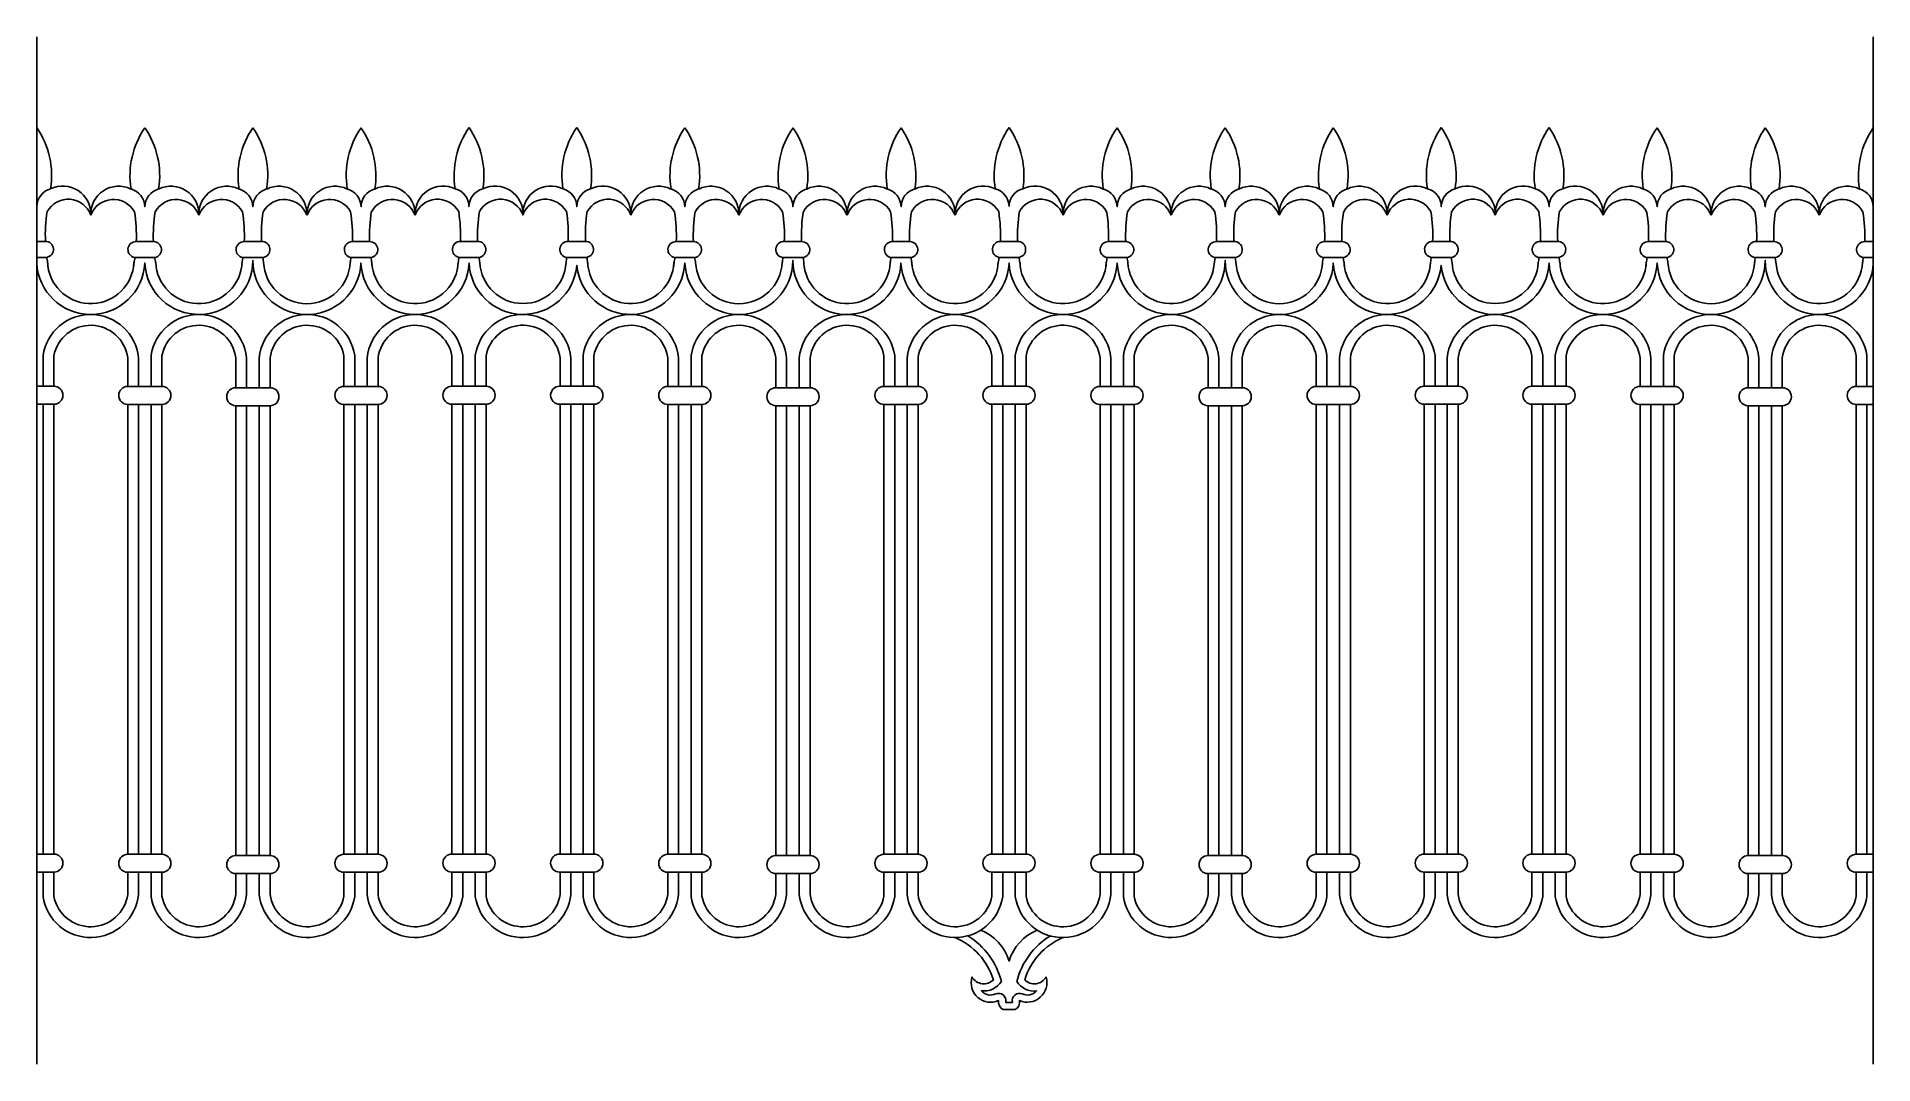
# Model space of a CAD drawing. Extents: x 208 to 2248, y 4638 to 5780.
import ezdxf

# ---------------------------------------------------------------- set-up
doc = ezdxf.new("R2010")
doc.units = 0
doc.header["$LTSCALE"] = 0.85
doc.header["$MEASUREMENT"] = 0
for name, color, linetype in [('3', 3, 'CONTINUOUS'), ('4', 4, 'CONTINUOUS'), ('7', 7, 'CONTINUOUS')]:
    doc.layers.add(name, color=color, linetype=linetype)

msp = doc.modelspace()

# ---------------------------------------------------------------- linework, layer by layer
at = {"layer": '3'}
for p, q in [((208.3, 4638), (208.3, 5779.8)), ((2247.8, 4638), (2247.8, 5779.8))]:
    msp.add_line(p, q, dxfattribs=at)
msp.add_lwpolyline([(1334, 4780.7, 0.196872), (1296.6, 4729.9, 0.281108), (1318.6, 4719.5, -0.32411), (1302.8, 4716.1, 0.612208), (1291.8, 4707, -0.061749), (1291.8, 4706.8), (1284.4, 4706.8, -0.096873), (1284.3, 4707.3, 0.601721), (1273.2, 4716.1, -0.328746), (1257.4, 4719.6, 0.282808), (1279.5, 4729.9, 0.196872), (1242.1, 4780.7)], format="xyb", dxfattribs=at)
at = {"layer": '4'}
for p, q in [((435.9, 5524.6), (435.9, 5524.6)), ((1060.5, 5524.6), (1060.5, 5524.6)), ((1515.6, 5524.6), (1515.6, 5524.6)), ((2140.2, 5524.6), (2140.2, 5524.6))]:
    msp.add_line(p, q, dxfattribs=at)
for points in [[(2247.8, 5527.5, -0.002825), (2247.8, 5528.2, -0.975488), (2127.8, 5531.2, -0.976025), (2007.8, 5528.2, -0.950387), (1887.7, 5528.2, -0.931603), (1767.9, 5525.7, -0.930474), (1648.1, 5528.2, -0.976025), (1528.1, 5531.2, -0.975488), (1408.1, 5528.2, -0.951862), (1288.1, 5528.2, -0.950387), (1168, 5528.2, -0.975488), (1048, 5531.2, -0.976025), (928, 5528.2, -0.930474), (808.1, 5525.7, -0.931603), (688.4, 5528.2, -0.950387), (568.3, 5528.2, -0.976025), (448.3, 5531.2, -0.975488), (328.3, 5528.2, -0.950387), (208.3, 5528.2)], [(315.9, 5524.6, 0.022284), (316.3, 5528.9, 0.022284)], [(580.8, 5524.6, -0.022284), (580.4, 5528.9, -0.022284)], [(915.6, 5524.6, 0.022284), (916, 5528.9, 0.022284)], [(1180.5, 5524.6, -0.022284), (1180.1, 5528.9, -0.022284)], [(1395.6, 5524.6, 0.022284), (1396, 5528.9, 0.022284)], [(1660.5, 5524.6, -0.022284), (1660.1, 5528.9, -0.022284)], [(1995.3, 5524.6, 0.022284), (1995.7, 5528.9, 0.022284)], [(321.3, 5391.2), (321.3, 5423.1, 0.88352), (215.3, 5425.5), (215.3, 5391.4)], [(441.3, 5389.8), (441.3, 5423.1, 0.88352), (335.3, 5425.5), (335.3, 5391.2)], [(455.4, 5389.8), (455.4, 5423.1, -0.88352), (561.4, 5425.5), (561.4, 5391.2)], [(575.3, 5391.2), (575.3, 5423.1, -0.88352), (681.3, 5425.5), (681.3, 5391.4)], [(801.4, 5391.4), (801.4, 5423.1, 0.88352), (695.3, 5425.5), (695.3, 5391.4)], [(921, 5391.2), (921, 5423.1, 0.88352), (815, 5425.5), (815, 5391.4)], [(1041, 5389.8), (1041, 5423.1, 0.88352), (935, 5425.5), (935, 5391.2)], [(1055.1, 5389.8), (1055.1, 5423.1, -0.88352), (1161.1, 5425.5), (1161.1, 5391.2)], [(1175, 5391.2), (1175, 5423.1, -0.88352), (1281, 5425.5), (1281, 5391.4)], [(1401.1, 5391.2), (1401.1, 5423.1, 0.88352), (1295, 5425.5), (1295, 5391.4)], [(1521, 5389.8), (1521, 5423.1, 0.88352), (1415, 5425.5), (1415, 5391.2)], [(1535.1, 5389.8), (1535.1, 5423.1, -0.88352), (1641.1, 5425.5), (1641.1, 5391.2)], [(1655.1, 5391.2), (1655.1, 5423.1, -0.88352), (1761.1, 5425.5), (1761.1, 5391.4)], [(1774.7, 5391.4), (1774.7, 5423.1, -0.88352), (1880.7, 5425.5), (1880.7, 5391.4)], [(2000.8, 5391.2), (2000.8, 5423.1, 0.88352), (1894.7, 5425.5), (1894.7, 5391.4)], [(2120.7, 5389.8), (2120.7, 5423.1, 0.88352), (2014.7, 5425.5), (2014.7, 5391.2)], [(2134.8, 5389.8), (2134.8, 5423.1, -0.88352), (2240.8, 5425.5), (2240.8, 5391.2)], [(208.3, 5371.4), (227.3, 5371.4, 1), (227.3, 5391.4)], [(347.3, 5391.2), (309.3, 5391.2, 1), (309.3, 5371.2), (347.3, 5371.2, 1), (347.3, 5391.2, 1)], [(467.3, 5389.8), (429.3, 5389.8, 1), (429.3, 5369.8), (467.3, 5369.8, 1), (467.3, 5389.8, 1)], [(549.4, 5391.2), (587.4, 5391.2, -1), (587.4, 5371.2), (549.4, 5371.2, -1), (549.4, 5391.2, -1)], [(669.3, 5391.4), (707.3, 5391.4, -1), (707.3, 5371.4), (669.3, 5371.4, -1), (669.3, 5391.4, -1)], [(827, 5391.4), (789, 5391.4, 1), (789, 5371.4), (827, 5371.4, 1), (827, 5391.4, 1)], [(827, 5391.4), (789, 5391.4, 1), (789, 5371.4), (827, 5371.4, 1), (827, 5391.4, 1)], [(947, 5391.2), (909, 5391.2, 1), (909, 5371.2), (947, 5371.2, 1), (947, 5391.2, 1)], [(1029.1, 5389.8), (1067.1, 5389.8, -1), (1067.1, 5369.8), (1029.1, 5369.8, -1), (1029.1, 5389.8, -1)], [(1149.1, 5391.2), (1187.1, 5391.2, -1), (1187.1, 5371.2), (1149.1, 5371.2, -1), (1149.1, 5391.2, -1)], [(1269, 5391.4), (1307, 5391.4, -1), (1307, 5371.4), (1269, 5371.4, -1), (1269, 5391.4, -1)], [(1427, 5391.2), (1389, 5391.2, 1), (1389, 5371.2), (1427, 5371.2, 1), (1427, 5391.2, 1)], [(1547, 5389.8), (1509, 5389.8, 1), (1509, 5369.8), (1547, 5369.8, 1), (1547, 5389.8, 1)], [(1629.1, 5391.2), (1667.1, 5391.2, -1), (1667.1, 5371.2), (1629.1, 5371.2, -1), (1629.1, 5391.2, -1)], [(1749.1, 5391.4), (1787.1, 5391.4, -1), (1787.1, 5371.4), (1749.1, 5371.4, -1), (1749.1, 5391.4, -1)], [(1749.1, 5391.4), (1787.1, 5391.4, -1), (1787.1, 5371.4), (1749.1, 5371.4, -1), (1749.1, 5391.4, -1)], [(1906.7, 5391.4), (1868.7, 5391.4, 1), (1868.7, 5371.4), (1906.7, 5371.4, 1), (1906.7, 5391.4, 1)], [(2026.7, 5391.2), (1988.7, 5391.2, 1), (1988.7, 5371.2), (2026.7, 5371.2, 1), (2026.7, 5391.2, 1)], [(2108.8, 5389.8), (2146.8, 5389.8, -1), (2146.8, 5369.8), (2108.8, 5369.8, -1), (2108.8, 5389.8, -1)], [(2247.8, 5371.2), (2228.8, 5371.2, -1), (2228.8, 5391.2)], [(208.3, 4851.5), (227.3, 4851.5, 1), (227.3, 4871.5)], [(347.3, 4871.3), (309.3, 4871.3, 1), (309.3, 4851.3), (347.3, 4851.3, 1), (347.3, 4871.3)], [(467.3, 4869.9), (429.3, 4869.9, 1), (429.3, 4849.9), (467.3, 4849.9, 1), (467.3, 4869.9)], [(549.4, 4871.3), (587.4, 4871.3, -1), (587.4, 4851.3), (549.4, 4851.3, -1), (549.4, 4871.3)], [(669.3, 4871.5), (707.3, 4871.5, -1), (707.3, 4851.5), (669.3, 4851.5, -1), (669.3, 4871.5)], [(827, 4871.5), (789, 4871.5, 1), (789, 4851.5), (827, 4851.5, 1), (827, 4871.5)], [(827, 4871.5), (789, 4871.5, 1), (789, 4851.5), (827, 4851.5, 1), (827, 4871.5)], [(947, 4871.3), (909, 4871.3, 1), (909, 4851.3), (947, 4851.3, 1), (947, 4871.3)], [(1029.1, 4869.9), (1067.1, 4869.9, -1), (1067.1, 4849.9), (1029.1, 4849.9, -1), (1029.1, 4869.9)], [(1149.1, 4871.3), (1187.1, 4871.3, -1), (1187.1, 4851.3), (1149.1, 4851.3, -1), (1149.1, 4871.3)], [(1269, 4871.5), (1307, 4871.5, -1), (1307, 4851.5), (1269, 4851.5, -1), (1269, 4871.5)], [(1427, 4871.3), (1389, 4871.3, 1), (1389, 4851.3), (1427, 4851.3, 1), (1427, 4871.3)], [(1547, 4869.9), (1509, 4869.9, 1), (1509, 4849.9), (1547, 4849.9, 1), (1547, 4869.9)], [(1629.1, 4871.3), (1667.1, 4871.3, -1), (1667.1, 4851.3), (1629.1, 4851.3, -1), (1629.1, 4871.3)], [(1749.1, 4871.5), (1787.1, 4871.5, -1), (1787.1, 4851.5), (1749.1, 4851.5, -1), (1749.1, 4871.5)], [(1749.1, 4871.5), (1787.1, 4871.5, -1), (1787.1, 4851.5), (1749.1, 4851.5, -1), (1749.1, 4871.5)], [(1906.7, 4871.5), (1868.7, 4871.5, 1), (1868.7, 4851.5), (1906.7, 4851.5, 1), (1906.7, 4871.5)], [(2026.7, 4871.3), (1988.7, 4871.3, 1), (1988.7, 4851.3), (2026.7, 4851.3, 1), (2026.7, 4871.3)], [(2108.8, 4869.9), (2146.8, 4869.9, -1), (2146.8, 4849.9), (2108.8, 4849.9, -1), (2108.8, 4869.9)], [(2247.8, 4851.3), (2228.8, 4851.3, -1), (2228.8, 4871.3)], [(215.3, 4851.5), (215.3, 4824.5, 0.88352), (321.3, 4826.8), (321.3, 4851.3)], [(335.3, 4851.3), (335.3, 4824.5, 0.88352), (441.3, 4826.8), (441.3, 4849.9)], [(561.4, 4851.3), (561.4, 4824.5, -0.88352), (455.4, 4826.8), (455.4, 4849.9)], [(681.3, 4851.5), (681.3, 4824.5, -0.88352), (575.3, 4826.8), (575.3, 4851.3)], [(695.3, 4851.5), (695.3, 4824.5, 0.88352), (801.4, 4826.8), (801.4, 4851.5)], [(815, 4851.5), (815, 4824.5, 0.88352), (921, 4826.8), (921, 4851.3)], [(935, 4851.3), (935, 4824.5, 0.88352), (1041, 4826.8), (1041, 4849.9)], [(1161.1, 4851.3), (1161.1, 4824.5, -0.88352), (1055.1, 4826.8), (1055.1, 4849.9)], [(1281, 4851.5), (1281, 4824.5, -0.88352), (1175, 4826.8), (1175, 4851.3)], [(1295, 4851.5), (1295, 4824.5, 0.88352), (1401.1, 4826.8), (1401.1, 4851.3)], [(1415, 4851.3), (1415, 4824.5, 0.88352), (1521, 4826.8), (1521, 4849.9)], [(1641.1, 4851.3), (1641.1, 4824.5, -0.88352), (1535.1, 4826.8), (1535.1, 4849.9)], [(1761.1, 4851.5), (1761.1, 4824.5, -0.88352), (1655.1, 4826.8), (1655.1, 4851.3)], [(1880.7, 4851.5), (1880.7, 4824.5, -0.88352), (1774.7, 4826.8), (1774.7, 4851.5)], [(1894.7, 4851.5), (1894.7, 4824.5, 0.88352), (2000.8, 4826.8), (2000.8, 4851.3)], [(2014.7, 4851.3), (2014.7, 4824.5, 0.88352), (2120.7, 4826.8), (2120.7, 4849.9)], [(2240.8, 4851.3), (2240.8, 4824.5, -0.88352), (2134.8, 4826.8), (2134.8, 4849.9)], [(1347.9, 4778.8, 0.221327), (1305.4, 4731.7, 0.481551), (1329.2, 4734.8, -0.635911), (1299.6, 4708.8, -0.348785), (1294.8, 4698.8), (1281.3, 4698.8, -0.327674), (1276.5, 4708.8, -0.641001), (1246.9, 4734.8, 0.481551), (1270.7, 4731.7, 0.221327), (1228.2, 4778.8)], [(1319.4, 4787.1, 0.223736), (1288, 4752.7, 0.223523), (1256.7, 4787.1, 0.223523)]]:
    msp.add_lwpolyline(points, format="xyb", dxfattribs=at)
for points in [[(227.3, 5391.4), (208.3, 5391.4)], [(2228.8, 5391.2), (2247.8, 5391.2)], [(215.3, 5371.4), (215.3, 4871.5)], [(321.3, 4871.3), (321.3, 5371.2)], [(335.3, 5371.2), (335.3, 4871.3)], [(441.3, 4869.9), (441.3, 5369.8)], [(455.4, 4869.9), (455.4, 5369.8)], [(561.4, 5371.2), (561.4, 4871.3)], [(575.3, 4871.3), (575.3, 5371.2)], [(681.3, 5371.4), (681.3, 4871.5)], [(695.3, 5371.4), (695.3, 4871.5)], [(801.4, 4871.5), (801.4, 5371.4)], [(815, 5371.4), (815, 4871.5)], [(921, 4871.3), (921, 5371.2)], [(935, 5371.2), (935, 4871.3)], [(1041, 4869.9), (1041, 5369.8)], [(1055.1, 4869.9), (1055.1, 5369.8)], [(1161.1, 5371.2), (1161.1, 4871.3)], [(1175, 4871.3), (1175, 5371.2)], [(1281, 5371.4), (1281, 4871.5)], [(1295, 5371.4), (1295, 4871.5)], [(1401.1, 4871.3), (1401.1, 5371.2)], [(1415, 5371.2), (1415, 4871.3)], [(1521, 4869.9), (1521, 5369.8)], [(1535.1, 4869.9), (1535.1, 5369.8)], [(1641.1, 5371.2), (1641.1, 4871.3)], [(1655.1, 4871.3), (1655.1, 5371.2)], [(1761.1, 5371.4), (1761.1, 4871.5)], [(1774.7, 4871.5), (1774.7, 5371.4)], [(1880.7, 5371.4), (1880.7, 4871.5)], [(1894.7, 5371.4), (1894.7, 4871.5)], [(2000.8, 4871.3), (2000.8, 5371.2)], [(2014.7, 5371.2), (2014.7, 4871.3)], [(2120.7, 4869.9), (2120.7, 5369.8)], [(2134.8, 4869.9), (2134.8, 5369.8)], [(2240.8, 5371.2), (2240.8, 4871.3)], [(227.3, 4871.5), (208.3, 4871.5)], [(2228.8, 4871.3), (2247.8, 4871.3)]]:
    msp.add_lwpolyline(points, dxfattribs=at)
for centre, radius, start, end in [((131.1, 5625.7), 93.7, 350.8551, 34.5569), ((405.5, 5625.5), 93.7, 145.4431, 189.1449), ((251.1, 5625.5), 93.7, 350.8551, 34.5569), ((525.5, 5625.5), 93.7, 145.4431, 189.1449), ((371.1, 5625.5), 93.7, 350.8551, 34.5569), ((645.6, 5625.5), 93.7, 145.4431, 189.1449), ((491.2, 5625.5), 93.7, 350.8551, 34.5569), ((765.5, 5625.7), 93.7, 145.4431, 189.1449), ((611.2, 5625.7), 93.7, 350.8551, 34.5569), ((885.2, 5625.7), 93.7, 145.4431, 189.1449), ((730.8, 5625.7), 93.7, 350.8551, 34.5569), ((1005.2, 5625.5), 93.7, 145.4431, 189.1449), ((850.8, 5625.5), 93.7, 350.8551, 34.5569), ((1125.3, 5625.5), 93.7, 145.4431, 189.1449), ((970.9, 5625.5), 93.7, 350.8551, 34.5569), ((1245.3, 5625.5), 93.7, 145.4431, 189.1449), ((1090.9, 5625.5), 93.7, 350.8551, 34.5569), ((1365.2, 5625.7), 93.7, 145.4431, 189.1449), ((1210.9, 5625.7), 93.7, 350.8551, 34.5569), ((1485.2, 5625.5), 93.7, 145.4431, 189.1449), ((1330.8, 5625.5), 93.7, 350.8551, 34.5569), ((1605.2, 5625.5), 93.7, 145.4431, 189.1449), ((1450.8, 5625.5), 93.7, 350.8551, 34.5569), ((1725.3, 5625.5), 93.7, 145.4431, 189.1449), ((1570.9, 5625.5), 93.7, 350.8551, 34.5569), ((1845.2, 5625.7), 93.7, 145.4431, 189.1449), ((1690.9, 5625.7), 93.7, 350.8551, 34.5569), ((1964.9, 5625.7), 93.7, 145.4431, 189.1449), ((1810.6, 5625.7), 93.7, 350.8551, 34.5569), ((2084.9, 5625.5), 93.7, 145.4431, 189.1449), ((1930.5, 5625.5), 93.7, 350.8551, 34.5569), ((2205, 5625.5), 93.7, 145.4431, 189.1449), ((2050.6, 5625.5), 93.7, 350.8551, 34.5569), ((2325, 5625.5), 93.7, 145.4431, 189.1449), ((237.3, 5582.9), 31, 357.7231, 116.0766), ((299.3, 5582.7), 31, 63.9234, 182.2769), ((357.3, 5582.7), 31, 357.7231, 116.0766), ((419.3, 5582.7), 31, 63.9234, 182.2769), ((477.3, 5582.7), 31, 357.7231, 116.0766), ((539.4, 5582.7), 31, 63.9234, 182.2769), ((597.4, 5582.7), 31, 357.7231, 116.0766), ((659.4, 5582.9), 31, 63.9234, 182.2769), ((717.3, 5582.9), 31, 357.7231, 116.0766), ((779, 5582.9), 31, 63.9234, 182.2769), ((837, 5582.9), 31, 357.7231, 116.0766), ((899, 5582.7), 31, 63.9234, 182.2769), ((957, 5582.7), 31, 357.7231, 116.0766), ((1019.1, 5582.7), 31, 63.9234, 182.2769), ((1077.1, 5582.7), 31, 357.7231, 116.0766), ((1139.1, 5582.7), 31, 63.9234, 182.2769), ((1197.1, 5582.7), 31, 357.7231, 116.0766), ((1259.1, 5582.9), 31, 63.9234, 182.2769), ((1317, 5582.9), 31, 357.7231, 116.0766), ((1379, 5582.7), 31, 63.9234, 182.2769), ((1437, 5582.7), 31, 357.7231, 116.0766), ((1499, 5582.7), 31, 63.9234, 182.2769), ((1557, 5582.7), 31, 357.7231, 116.0766), ((1619.1, 5582.7), 31, 63.9234, 182.2769), ((1677.1, 5582.7), 31, 357.7231, 116.0766), ((1739.1, 5582.9), 31, 63.9234, 182.2769), ((1797.1, 5582.9), 31, 357.7231, 116.0766), ((1858.8, 5582.9), 31, 63.9234, 182.2769), ((1916.7, 5582.9), 31, 357.7231, 116.0766), ((1978.7, 5582.7), 31, 63.9234, 182.2769), ((2036.7, 5582.7), 31, 357.7231, 116.0766), ((2098.8, 5582.7), 31, 63.9234, 182.2769), ((2156.8, 5582.7), 31, 357.7231, 116.0766), ((2218.8, 5582.7), 31, 63.9234, 182.2769), ((243.2, 5572.5), 26.7, 20.0666, 150.9271), ((293.4, 5572.3), 26.7, 29.0729, 159.9334), ((363.2, 5572.3), 26.7, 20.0666, 150.9271), ((413.4, 5572.3), 26.7, 29.0729, 159.9334), ((483.2, 5572.3), 26.7, 20.0666, 150.9271), ((533.5, 5572.3), 26.7, 29.0729, 159.9334), ((603.3, 5572.3), 26.7, 20.0666, 150.9271), ((653.5, 5572.5), 26.7, 29.0729, 159.9334), ((723.2, 5572.5), 26.7, 20.0666, 150.9271), ((773.1, 5572.5), 26.7, 29.0729, 159.9334), ((842.9, 5572.5), 26.7, 20.0666, 150.9271), ((893.1, 5572.3), 26.7, 29.0729, 159.9334), ((962.9, 5572.3), 26.7, 20.0666, 150.9271), ((1013.2, 5572.3), 26.7, 29.0729, 159.9334), ((1083, 5572.3), 26.7, 20.0666, 150.9271), ((1133.2, 5572.3), 26.7, 29.0729, 159.9334), ((1203, 5572.3), 26.7, 20.0666, 150.9271), ((1253.2, 5572.5), 26.7, 29.0729, 159.9334), ((1322.9, 5572.5), 26.7, 20.0666, 150.9271), ((1373.1, 5572.3), 26.7, 29.0729, 159.9334), ((1442.9, 5572.3), 26.7, 20.0666, 150.9271), ((1493.1, 5572.3), 26.7, 29.0729, 159.9334), ((1562.9, 5572.3), 26.7, 20.0666, 150.9271), ((1613.2, 5572.3), 26.7, 29.0729, 159.9334), ((1683, 5572.3), 26.7, 20.0666, 150.9271), ((1733.2, 5572.5), 26.7, 29.0729, 159.9334), ((1803, 5572.5), 26.7, 20.0666, 150.9271), ((1852.9, 5572.5), 26.7, 29.0729, 159.9334), ((1922.6, 5572.5), 26.7, 20.0666, 150.9271), ((1972.8, 5572.3), 26.7, 29.0729, 159.9334), ((2042.6, 5572.3), 26.7, 20.0666, 150.9271), ((2092.9, 5572.3), 26.7, 29.0729, 159.9334), ((2162.7, 5572.3), 26.7, 20.0666, 150.9271), ((2212.9, 5572.3), 26.7, 29.0729, 159.9334), ((394.3, 5558.8), 176.5, 171.2884, 182.0908), ((142.4, 5558.6), 176.5, 357.9114, 8.7116), ((514.2, 5558.6), 176.5, 171.2884, 182.0908), ((262.4, 5558.6), 176.5, 357.9114, 8.7116), ((634.2, 5558.6), 176.5, 171.2884, 182.0908), ((382.4, 5558.6), 176.5, 357.9092, 8.7116), ((754.3, 5558.6), 176.5, 171.2884, 182.0886), ((502.4, 5558.8), 176.5, 357.9092, 8.7116), ((874.3, 5558.8), 176.5, 171.2884, 182.0886), ((622.1, 5558.8), 176.5, 357.9114, 8.7116), ((994, 5558.8), 176.5, 171.2884, 182.0908), ((742.1, 5558.6), 176.5, 357.9114, 8.7116), ((1113.9, 5558.6), 176.5, 171.2884, 182.0908), ((862.1, 5558.6), 176.5, 357.9092, 8.7116), ((1234, 5558.6), 176.5, 171.2884, 182.0886), ((982.1, 5558.6), 176.5, 357.9092, 8.7116), ((1354, 5558.6), 176.5, 171.2884, 182.0886), ((1102.1, 5558.8), 176.5, 357.9092, 8.7116), ((1474, 5558.8), 176.5, 171.2884, 182.0908), ((1222.1, 5558.6), 176.5, 357.9114, 8.7116), ((1594, 5558.6), 176.5, 171.2884, 182.0908), ((1342.1, 5558.6), 176.5, 357.9114, 8.7116), ((1714, 5558.6), 176.5, 171.2884, 182.0908), ((1462.1, 5558.6), 176.5, 357.9092, 8.7116), ((1834, 5558.6), 176.5, 171.2884, 182.0886), ((1582.1, 5558.8), 176.5, 357.9092, 8.7116), ((1954, 5558.8), 176.5, 171.2884, 182.0886), ((1701.8, 5558.8), 176.5, 357.9114, 8.7116), ((2073.7, 5558.8), 176.5, 171.2884, 182.0908), ((1821.8, 5558.6), 176.5, 357.9114, 8.7116), ((2193.7, 5558.6), 176.5, 171.2884, 182.0908), ((1941.9, 5558.6), 176.5, 357.9092, 8.7116), ((2313.7, 5558.6), 176.5, 171.2884, 182.0886), ((2061.9, 5558.6), 176.5, 357.9092, 8.7116), ((217.9, 5543.4), 8.93, 280.2591, 89.7), ((318.5, 5543.2), 8.93, 88.9002, 261.1364), ((337.9, 5543.2), 8.93, 280.2591, 89.7), ((438.5, 5543.2), 8.93, 88.9002, 261.1364), ((458.4, 5543.3), 8.9, 276.4612, 93.4979), ((558.8, 5543.2), 8.93, 90.3, 259.7409), ((578.1, 5543.2), 8.93, 278.8636, 91.0998), ((678.8, 5543.4), 8.93, 90.3, 259.7409), ((698.1, 5543.4), 8.93, 278.8636, 91.0998), ((798.2, 5543.4), 8.93, 88.9002, 261.1364), ((817.6, 5543.4), 8.93, 280.2591, 89.7), ((918.2, 5543.2), 8.93, 88.9002, 261.1364), ((937.6, 5543.2), 8.93, 280.2591, 89.7), ((1037.9, 5543.3), 8.9, 86.5021, 263.5388), ((1057.8, 5543.2), 8.93, 278.8636, 91.0998), ((1158.5, 5543.2), 8.93, 90.3, 259.7409), ((1177.8, 5543.2), 8.93, 278.8636, 91.0998), ((1278.5, 5543.4), 8.93, 90.3, 259.7409), ((1297.6, 5543.4), 8.93, 280.2591, 89.7), ((1398.2, 5543.2), 8.93, 88.9002, 261.1364), ((1417.6, 5543.2), 8.93, 280.2591, 89.7), ((1518.2, 5543.2), 8.93, 88.9002, 261.1364), ((1538.2, 5543.3), 8.9, 276.4612, 93.4979), ((1638.5, 5543.2), 8.93, 90.3, 259.7409), ((1657.9, 5543.2), 8.93, 278.8636, 91.0998), ((1758.5, 5543.4), 8.93, 90.3, 259.7409), ((1777.8, 5543.4), 8.93, 278.8636, 91.0998), ((1878, 5543.4), 8.93, 88.9002, 261.1364), ((1897.3, 5543.4), 8.93, 280.2591, 89.7), ((1997.9, 5543.2), 8.93, 88.9002, 261.1364), ((2017.3, 5543.2), 8.93, 280.2591, 89.7), ((2117.6, 5543.3), 8.9, 86.5021, 263.5388), ((2137.6, 5543.2), 8.93, 278.8636, 91.0998), ((2238.2, 5543.2), 8.93, 90.3, 259.7409), ((394.3, 5558.8), 176.5, 187.8683, 189.7236), ((203.8, 5525.6), 16.8, 357.781, 11.3687), ((268.3, 5531.2), 48, 187.4016, 357.1565), ((142.4, 5558.6), 176.5, 350.2764, 352.1252), ((514.2, 5558.6), 176.5, 187.8683, 189.7236), ((388.3, 5531.2), 48, 182.8435, 352.1985), ((634.4, 5504.1), 199.6, 171.2543, 174.0809), ((634.2, 5558.6), 176.5, 187.8683, 189.7236), ((508.3, 5531.2), 48.1, 182.8839, 357.1161), ((382.4, 5558.6), 176.5, 350.2764, 352.1317), ((754.3, 5558.6), 176.5, 187.8748, 189.7236), ((628.4, 5531.2), 48, 182.8435, 352.5984), ((692.8, 5525.6), 16.8, 168.6313, 182.219), ((502.4, 5558.8), 176.5, 350.2764, 352.1317), ((874.3, 5558.8), 176.5, 187.8748, 189.7236), ((748.2, 5531.2), 47.9, 182.6544, 357.3456), ((622.1, 5558.8), 176.5, 350.2764, 352.1252), ((994, 5558.8), 176.5, 187.8683, 189.7236), ((803.5, 5525.6), 16.8, 357.781, 11.3687), ((868, 5531.2), 48, 187.4016, 357.1565), ((742.1, 5558.6), 176.5, 350.2764, 352.1252), ((1113.9, 5558.6), 176.5, 187.8683, 189.7236), ((988, 5531.2), 48.1, 182.8839, 357.1161), ((862.1, 5558.6), 176.5, 350.2764, 352.1317), ((862, 5504.1), 199.6, 5.9191, 8.7457), ((1108.1, 5531.2), 48, 187.8015, 357.1565), ((982.1, 5558.6), 176.5, 350.2764, 352.1317), ((1354, 5558.6), 176.5, 187.8748, 189.7236), ((1228.1, 5531.2), 48, 182.8435, 352.5984), ((1292.5, 5525.6), 16.8, 168.6313, 182.219), ((1102.1, 5558.8), 176.5, 350.2764, 352.1317), ((1474, 5558.8), 176.5, 187.8683, 189.7236), ((1283.6, 5525.6), 16.8, 357.781, 11.3687), ((1348, 5531.2), 48, 187.4016, 357.1565), ((1222.1, 5558.6), 176.5, 350.2764, 352.1252), ((1594, 5558.6), 176.5, 187.8683, 189.7236), ((1468, 5531.2), 48, 182.8435, 352.1985), ((1714.1, 5504.1), 199.6, 171.2543, 174.0809), ((1714, 5558.6), 176.5, 187.8683, 189.7236), ((1588.1, 5531.2), 48.1, 182.8839, 357.1161), ((1462.1, 5558.6), 176.5, 350.2764, 352.1317), ((1834, 5558.6), 176.5, 187.8748, 189.7236), ((1708.1, 5531.2), 48, 182.8435, 352.5984), ((1772.6, 5525.6), 16.8, 168.6313, 182.219), ((1582.1, 5558.8), 176.5, 350.2764, 352.1317), ((1954, 5558.8), 176.5, 187.8748, 189.7236), ((1827.9, 5531.2), 47.9, 182.6544, 357.3456), ((1701.8, 5558.8), 176.5, 350.2764, 352.1252), ((2073.7, 5558.8), 176.5, 187.8683, 189.7236), ((1883.3, 5525.6), 16.8, 357.781, 11.3687), ((1947.7, 5531.2), 48, 187.4016, 357.1565), ((1821.8, 5558.6), 176.5, 350.2764, 352.1252), ((2193.7, 5558.6), 176.5, 187.8683, 189.7236), ((2067.8, 5531.2), 48.1, 182.8839, 357.1161), ((1941.9, 5558.6), 176.5, 350.2764, 352.1317), ((1941.7, 5504.1), 199.6, 5.9191, 8.7457), ((2187.8, 5531.2), 48, 187.8015, 357.1565), ((2061.9, 5558.6), 176.5, 350.2764, 352.1317)]:
    msp.add_arc(centre, radius, start, end, dxfattribs=at)
at = {"layer": '7'}
for p, q in [((208.3, 5552.3), (217.9, 5552.3)), ((318.7, 5552.2), (337.9, 5552.1)), ((438.7, 5552.2), (457.9, 5552.1)), ((578, 5552.2), (558.8, 5552.1)), ((697.9, 5552.3), (678.7, 5552.3)), ((798.4, 5552.3), (817.6, 5552.3)), ((918.4, 5552.2), (937.6, 5552.1)), ((1057.7, 5552.2), (1038.5, 5552.1)), ((1177.7, 5552.2), (1158.5, 5552.1)), ((1288, 5552.3), (1278.4, 5552.3)), ((1288, 5552.3), (1297.7, 5552.3)), ((1398.4, 5552.2), (1417.6, 5552.1)), ((1518.4, 5552.2), (1537.6, 5552.1)), ((1657.7, 5552.2), (1638.5, 5552.1)), ((1777.7, 5552.3), (1758.5, 5552.3)), ((1878.1, 5552.3), (1897.4, 5552.3)), ((1998.1, 5552.2), (2017.3, 5552.1)), ((2137.4, 5552.2), (2118.2, 5552.1)), ((2247.8, 5552.2), (2238.2, 5552.1)), ((208.3, 5534.6), (219.5, 5534.6)), ((317.1, 5534.4), (339.4, 5534.4)), ((437.1, 5534.4), (459.4, 5534.4)), ((579.5, 5534.4), (557.2, 5534.4)), ((699.5, 5534.6), (677.2, 5534.6)), ((796.9, 5534.6), (819.2, 5534.6)), ((916.9, 5534.4), (939.2, 5534.4)), ((1059.2, 5534.4), (1036.9, 5534.4)), ((1179.2, 5534.4), (1156.9, 5534.4)), ((1288, 5534.6), (1276.9, 5534.6)), ((1288, 5534.6), (1299.2, 5534.6)), ((1396.9, 5534.4), (1419.2, 5534.4)), ((1516.9, 5534.4), (1539.2, 5534.4)), ((1659.2, 5534.4), (1636.9, 5534.4)), ((1779.2, 5534.6), (1756.9, 5534.6)), ((1876.6, 5534.6), (1898.9, 5534.6)), ((1996.6, 5534.4), (2018.9, 5534.4)), ((2138.9, 5534.4), (2116.6, 5534.4)), ((2247.8, 5534.4), (2236.6, 5534.4))]:
    msp.add_line(p, q, dxfattribs=at)
for points in [[(223.7, 5610.8, 0.339587), (208.3, 5591)], [(343.6, 5610.6, 0.339587), (328.3, 5590.8, 0.333017), (313, 5610.6, 0.333017)], [(463.6, 5610.6, 0.339587), (448.3, 5590.8, 0.333017), (433, 5610.6, 0.333017)], [(553, 5610.6, -0.339587), (568.4, 5590.8, -0.333017), (583.7, 5610.6, -0.333017)], [(673, 5610.8, -0.339587), (688.3, 5591, -0.333017), (703.7, 5610.8, -0.333017)], [(823.4, 5610.8, 0.339587), (808, 5591, 0.333017), (792.7, 5610.8, 0.333017)], [(943.3, 5610.6, 0.339587), (928, 5590.8, 0.333017), (912.7, 5610.6, 0.333017)], [(1032.7, 5610.6, -0.339587), (1048.1, 5590.8, -0.333017), (1063.4, 5610.6, -0.333017)], [(1152.7, 5610.6, -0.339587), (1168.1, 5590.8, -0.333017), (1183.4, 5610.6, -0.333017)], [(1272.7, 5610.8, -0.339587), (1288, 5591)], [(1303.4, 5610.8, 0.339587), (1288, 5591)], [(1423.4, 5610.6, 0.339587), (1408, 5590.8, 0.333017), (1392.7, 5610.6, 0.333017)], [(1543.4, 5610.6, 0.339587), (1528, 5590.8, 0.333017), (1512.7, 5610.6, 0.333017)], [(1632.7, 5610.6, -0.339587), (1648.1, 5590.8, -0.333017), (1663.4, 5610.6, -0.333017)], [(1752.7, 5610.8, -0.339587), (1768.1, 5591, -0.333017), (1783.4, 5610.8, -0.333017)], [(1903.1, 5610.8, 0.339587), (1887.7, 5591, 0.333017), (1872.4, 5610.8, 0.333017)], [(2023.1, 5610.6, 0.339587), (2007.7, 5590.8, 0.333017), (1992.4, 5610.6, 0.333017)], [(2112.4, 5610.6, -0.339587), (2127.8, 5590.8, -0.333017), (2143.1, 5610.6, -0.333017)], [(2232.4, 5610.6, -0.339587), (2247.8, 5590.8)], [(309.3, 5391.2), (309.3, 5423.1, 0.853343), (227.3, 5425.2), (227.3, 5391.4)], [(429.3, 5389.8), (429.3, 5423.1, 0.853343), (347.3, 5425.2), (347.3, 5391.2)], [(467.4, 5389.8), (467.4, 5423.1, -0.853343), (549.4, 5425.2), (549.4, 5391.2)], [(587.3, 5391.2), (587.3, 5423.1, -0.853343), (669.3, 5425.2), (669.3, 5391.4)], [(789.4, 5391.4), (789.4, 5423.1, 0.853343), (707.3, 5425.2), (707.3, 5391.4)], [(909, 5391.2), (909, 5423.1, 0.853343), (827, 5425.2), (827, 5391.4)], [(1029, 5389.8), (1029, 5423.1, 0.853343), (947, 5425.2), (947, 5391.2)], [(1067.1, 5389.8), (1067.1, 5423.1, -0.853343), (1149.1, 5425.2), (1149.1, 5391.2)], [(1187, 5391.2), (1187, 5423.1, -0.853343), (1269, 5425.2), (1269, 5391.4)], [(1389.1, 5391.2), (1389.1, 5423.1, 0.853343), (1307, 5425.2), (1307, 5391.4)], [(1509, 5389.8), (1509, 5423.1, 0.853343), (1427, 5425.2), (1427, 5391.2)], [(1547.1, 5389.8), (1547.1, 5423.1, -0.853343), (1629.1, 5425.2), (1629.1, 5391.2)], [(1667.1, 5391.2), (1667.1, 5423.1, -0.853343), (1749.1, 5425.2), (1749.1, 5391.4)], [(1786.7, 5391.4), (1786.7, 5423.1, -0.853343), (1868.7, 5425.2), (1868.7, 5391.4)], [(1988.8, 5391.2), (1988.8, 5423.1, 0.853343), (1906.7, 5425.2), (1906.7, 5391.4)], [(2108.7, 5389.8), (2108.7, 5423.1, 0.853343), (2026.7, 5425.2), (2026.7, 5391.2)], [(2146.8, 5389.8), (2146.8, 5423.1, -0.853343), (2228.8, 5425.2), (2228.8, 5391.2)], [(227.3, 4851.5), (227.3, 4824.8, 0.853343), (309.3, 4826.8), (309.3, 4851.3)], [(347.3, 4851.3), (347.3, 4824.8, 0.853343), (429.3, 4826.8), (429.3, 4849.9)], [(549.4, 4851.3), (549.4, 4824.8, -0.853343), (467.4, 4826.8), (467.4, 4849.9)], [(669.3, 4851.5), (669.3, 4824.8, -0.853343), (587.3, 4826.8), (587.3, 4851.3)], [(707.3, 4851.5), (707.3, 4824.8, 0.853343), (789.4, 4826.8), (789.4, 4851.5)], [(827, 4851.5), (827, 4824.8, 0.853343), (909, 4826.8), (909, 4851.3)], [(947, 4851.3), (947, 4824.8, 0.853343), (1029, 4826.8), (1029, 4849.9)], [(1149.1, 4851.3), (1149.1, 4824.8, -0.853343), (1067.1, 4826.8), (1067.1, 4849.9)], [(1269, 4851.5), (1269, 4824.8, -0.853343), (1187, 4826.8), (1187, 4851.3)], [(1307, 4851.5), (1307, 4824.8, 0.853343), (1389.1, 4826.8), (1389.1, 4851.3)], [(1427, 4851.3), (1427, 4824.8, 0.853343), (1509, 4826.8), (1509, 4849.9)], [(1629.1, 4851.3), (1629.1, 4824.8, -0.853343), (1547.1, 4826.8), (1547.1, 4849.9)], [(1749.1, 4851.5), (1749.1, 4824.8, -0.853343), (1667.1, 4826.8), (1667.1, 4851.3)], [(1868.7, 4851.5), (1868.7, 4824.8, -0.853343), (1786.7, 4826.8), (1786.7, 4851.5)], [(1906.7, 4851.5), (1906.7, 4824.8, 0.853343), (1988.8, 4826.8), (1988.8, 4851.3)], [(2026.7, 4851.3), (2026.7, 4824.8, 0.853343), (2108.7, 4826.8), (2108.7, 4849.9)], [(2228.8, 4851.3), (2228.8, 4824.8, -0.853343), (2146.8, 4826.8), (2146.8, 4849.9)]]:
    msp.add_lwpolyline(points, format="xyb", dxfattribs=at)
for points in [[(227.3, 5371.4), (227.3, 4871.5)], [(309.3, 4871.3), (309.3, 5371.2)], [(347.3, 5371.2), (347.3, 4871.3)], [(429.3, 4869.9), (429.3, 5369.8)], [(467.4, 4869.9), (467.4, 5369.8)], [(549.4, 5371.2), (549.4, 4871.3)], [(587.3, 4871.3), (587.3, 5371.2)], [(669.3, 5371.4), (669.3, 4871.5)], [(707.3, 5371.4), (707.3, 4871.5)], [(789.4, 4871.5), (789.4, 5371.4)], [(827, 5371.4), (827, 4871.5)], [(909, 4871.3), (909, 5371.2)], [(947, 5371.2), (947, 4871.3)], [(1029, 4869.9), (1029, 5369.8)], [(1067.1, 4869.9), (1067.1, 5369.8)], [(1149.1, 5371.2), (1149.1, 4871.3)], [(1187, 4871.3), (1187, 5371.2)], [(1269, 5371.4), (1269, 4871.5)], [(1307, 5371.4), (1307, 4871.5)], [(1389.1, 4871.3), (1389.1, 5371.2)], [(1427, 5371.2), (1427, 4871.3)], [(1509, 4869.9), (1509, 5369.8)], [(1547.1, 4869.9), (1547.1, 5369.8)], [(1629.1, 5371.2), (1629.1, 4871.3)], [(1667.1, 4871.3), (1667.1, 5371.2)], [(1749.1, 5371.4), (1749.1, 4871.5)], [(1786.7, 4871.5), (1786.7, 5371.4)], [(1868.7, 5371.4), (1868.7, 4871.5)], [(1906.7, 5371.4), (1906.7, 4871.5)], [(1988.8, 4871.3), (1988.8, 5371.2)], [(2026.7, 5371.2), (2026.7, 4871.3)], [(2108.7, 4869.9), (2108.7, 5369.8)], [(2146.8, 4869.9), (2146.8, 5369.8)], [(2228.8, 5371.2), (2228.8, 4871.3)]]:
    msp.add_lwpolyline(points, dxfattribs=at)

doc.saveas('drawing.dxf')
